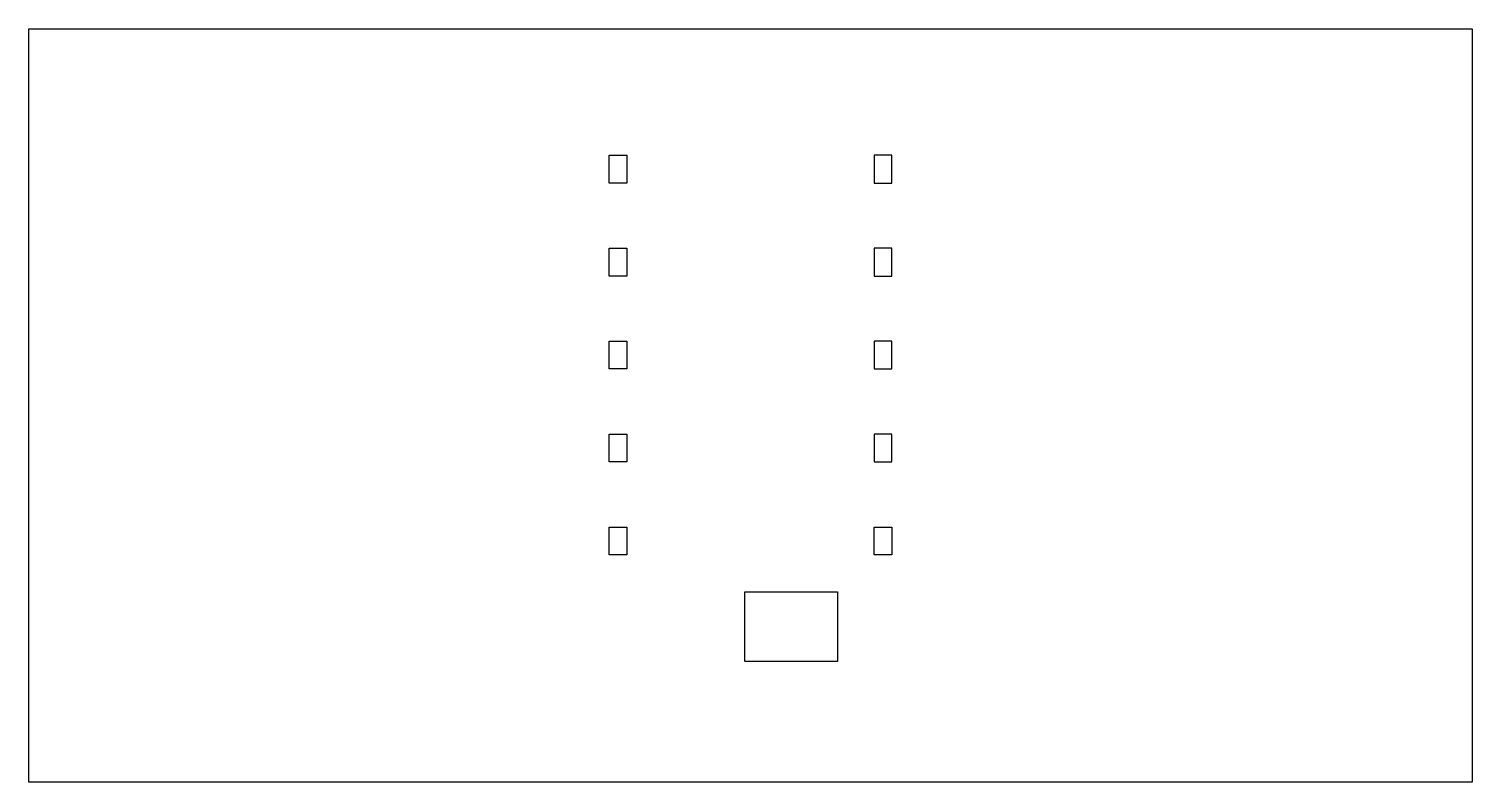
# Model space of a CAD drawing. Extents: x -312 to 312, y -15 to 310.
import ezdxf

# ---------------------------------------------------------------- set-up
doc = ezdxf.new("R2010")
doc.units = 0
doc.layers.add('Sketch006', color=7, linetype='CONTINUOUS')

msp = doc.modelspace()

# ---------------------------------------------------------------- linework, layer by layer
at = {"layer": 'Sketch006'}
for p, q in [((-311.522, 310), (311.522, 310)), ((-311.522, -15), (-311.522, 310)), ((311.522, 310), (311.522, -15)), ((-61, 255.45), (-53.4375, 255.45)), ((-61, 243.45), (-61, 255.45)), ((-53.4375, 255.45), (-53.4375, 243.45)), ((61, 255.45), (53.4375, 255.45)), ((53.4375, 255.45), (53.4375, 243.45)), ((61, 243.45), (61, 255.45)), ((-53.4375, 243.45), (-61, 243.45)), ((53.4375, 243.45), (61, 243.45)), ((-61, 215.35), (-53.4375, 215.35)), ((-61, 203.35), (-61, 215.35)), ((-53.4375, 215.35), (-53.4375, 203.35)), ((61, 215.35), (53.4375, 215.35)), ((53.4375, 215.35), (53.4375, 203.35)), ((61, 203.35), (61, 215.35)), ((-53.4375, 203.35), (-61, 203.35)), ((53.4375, 203.35), (61, 203.35)), ((-61, 175.25), (-53.4375, 175.25)), ((-61, 163.25), (-61, 175.25)), ((-53.4375, 175.25), (-53.4375, 163.25)), ((61, 175.25), (53.4375, 175.25)), ((53.4375, 175.25), (53.4375, 163.25)), ((61, 163.25), (61, 175.25)), ((-53.4375, 163.25), (-61, 163.25)), ((53.4375, 163.25), (61, 163.25)), ((-61, 135.15), (-53.4375, 135.15)), ((-61, 123.15), (-61, 135.15)), ((-53.4375, 135.15), (-53.4375, 123.15)), ((61, 135.15), (53.4375, 135.15)), ((53.4375, 135.15), (53.4375, 123.15)), ((61, 123.15), (61, 135.15)), ((-53.4375, 123.15), (-61, 123.15)), ((53.4375, 123.15), (61, 123.15)), ((-61, 95.05), (-53.4375, 95.05)), ((-61, 83.05), (-61, 95.05)), ((-53.4375, 95.05), (-53.4375, 83.05)), ((53.4375, 83.05), (53.4375, 95.05)), ((53.4375, 95.05), (61, 95.05)), ((61, 95.05), (61, 83.05)), ((-53.4375, 83.05), (-61, 83.05)), ((61, 83.05), (53.4375, 83.05)), ((-2.5, 67.1), (37.5, 67.1)), ((-2.5, 37.1), (-2.5, 67.1)), ((37.5, 67.1), (37.5, 37.1)), ((37.5, 37.1), (-2.5, 37.1)), ((311.522, -15), (-311.522, -15))]:
    msp.add_line(p, q, dxfattribs=at)

doc.saveas('drawing.dxf')
